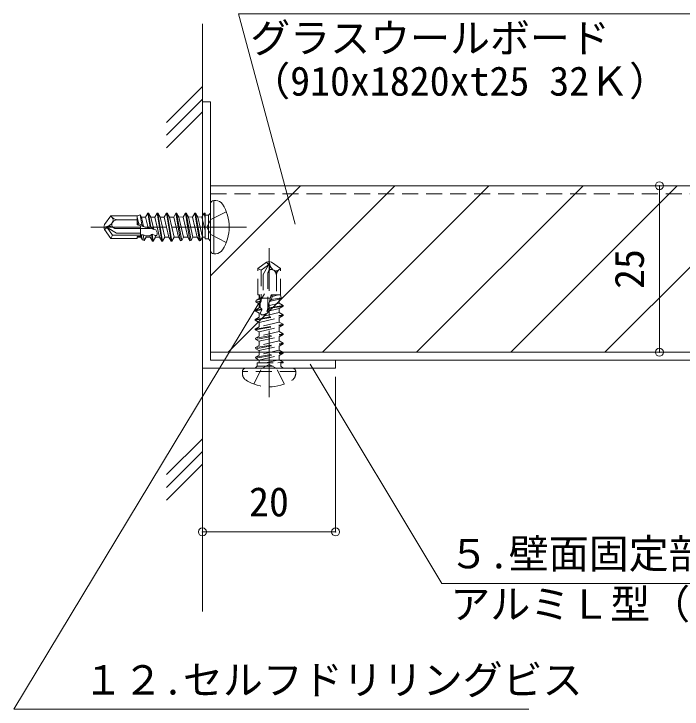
# Model space of a CAD drawing. Units: millimetres on the paper, enlarged 5 times, with parts at other scales. Extents: x -1379 to 1379, y -984 to 973.
# Drawn here: x 53.3 to 304.1, y -798.4 to -537.3 of the extents above; entities that cross this region are included whole.
import ezdxf
from ezdxf.enums import TextEntityAlignment as Align

# ---------------------------------------------------------------- set-up
doc = ezdxf.new("R2010")
doc.units = ezdxf.units.MM
doc.header["$LTSCALE"] = 5
doc.header["$PDMODE"] = 32
doc.header["$PDSIZE"] = 3
for name, pattern in [('CHAIN1', [8, 5, -1, 1, -1]), ('DASHED1', [1.8, 1.2, -0.6]), ('LONG_DASHED1', [7, 6, -1])]:
    doc.linetypes.add(name, pattern=pattern)
for name, color, linetype, lineweight in [('3-0_中心線', 3, 'Continuous', 18), ('3-1_中線', 7, 'Continuous', 18), ('3-2_太線１', 3, 'Continuous', 18), ('3-4_細線', 4, 'Continuous', 9), ('3-5_寸法', 4, 'Continuous', 9), ('3-6_文字', 3, 'Continuous', 18)]:
    doc.layers.add(name, color=color, linetype=linetype, lineweight=lineweight)
doc.styles.add('ＭＳ ゴシック', font='')
doc.styles.get('ＭＳ ゴシック').set_extended_font_data('MS Gothic')

msp = doc.modelspace()

# ---------------------------------------------------------------- linework, layer by layer
at = {"layer": '3-0_中心線', "color": 4, "linetype": 'CHAIN1', "lineweight": 9}
for p, q in [((140.601, -617.348), (82.35, -617.348)), ((149.061, -681.275), (149.061, -625.295))]:
    msp.add_line(p, q, dxfattribs=at)
at = {"layer": '3-0_中心線', "linetype": 'DASHED1'}
for p, q in [((148.159, -630.548), (144.811, -632.893)), ((148.84, -631.598), (146.061, -633.543)), ((146.811, -635.112), (148.84, -631.598)), ((149.061, -630.348), (148.159, -630.548)), ((148.159, -630.548), (148.84, -631.598)), ((148.84, -631.598), (149.061, -630.348)), ((149.306, -631.452), (149.061, -630.348)), ((144.811, -642.848), (144.811, -632.893)), ((146.061, -633.543), (144.811, -632.893)), ((146.061, -633.543), (146.061, -644.098)), ((148.935, -633.859), (148.561, -634.507)), ((150.829, -633.596), (150.659, -633.477)), ((152.69, -633.469), (153.311, -632.893)), ((153.311, -642.848), (153.311, -632.893)), ((146.811, -635.112), (146.811, -644.098)), ((148.561, -634.507), (148.561, -647.671)), ((151.811, -635.482), (151.811, -642.848)), ((144.068, -645.466), (144.254, -644.812)), ((144.254, -644.812), (145.311, -644.202)), ((144.254, -644.812), (146.106, -644.379)), ((144.811, -642.848), (145.52, -642.848)), ((145.311, -644.202), (145.311, -642.848)), ((145.591, -644.136), (145.311, -644.202)), ((145.52, -642.848), (145.591, -644.136)), ((149.525, -644.098), (145.589, -644.098)), ((146.106, -644.379), (145.591, -644.136)), ((146.106, -644.379), (146.148, -645.137)), ((149.862, -642.848), (147.978, -649.832)), ((149.209, -645.268), (152.811, -644.421)), ((149.209, -645.268), (149.924, -644.538)), ((151.071, -642.848), (149.78, -643.152)), ((150.227, -643.416), (149.78, -643.152)), ((149.862, -642.848), (153.311, -642.848)), ((150.227, -643.416), (149.924, -644.538)), ((149.924, -644.538), (153.624, -643.952)), ((150.227, -643.416), (152.655, -642.848)), ((153.624, -643.952), (152.811, -644.421)), ((152.811, -645.964), (152.811, -644.421)), ((153.624, -643.952), (153.311, -642.848)), ((144.068, -645.466), (146.148, -645.137)), ((144.068, -645.466), (145.311, -646.184)), ((145.311, -646.184), (145.7, -646.093)), ((145.311, -647.727), (145.311, -646.184)), ((145.7, -646.093), (146.148, -645.137)), ((145.7, -646.093), (145.784, -647.616)), ((152.811, -645.964), (148.765, -646.915)), ((149.061, -647.712), (148.765, -646.915)), ((148.997, -647.972), (154.311, -647.08)), ((154.311, -647.08), (152.811, -647.946)), ((154.311, -647.08), (154.311, -646.83)), ((143.811, -648.593), (145.311, -647.727)), ((143.811, -648.593), (146.315, -648.173)), ((143.811, -648.843), (146.329, -648.42)), ((143.811, -648.843), (143.811, -648.593)), ((143.811, -648.843), (145.311, -649.709)), ((145.784, -647.616), (145.311, -647.727)), ((152.811, -649.489), (145.311, -651.252)), ((145.311, -649.709), (145.892, -649.572)), ((145.311, -651.252), (145.311, -649.709)), ((146.315, -648.173), (145.784, -647.616)), ((145.892, -649.572), (146.329, -648.42)), ((145.892, -649.572), (145.926, -650.187)), ((146.315, -648.173), (146.329, -648.42)), ((148.194, -649.031), (152.811, -647.946)), ((148.194, -649.031), (148.997, -647.972)), ((149.068, -647.71), (148.997, -647.972)), ((152.811, -649.489), (152.811, -647.946)), ((143.811, -652.368), (154.311, -650.605)), ((143.811, -652.118), (145.311, -651.252)), ((143.811, -652.368), (143.811, -652.118)), ((143.811, -652.368), (145.311, -653.234)), ((145.311, -653.234), (152.811, -651.471)), ((154.311, -650.605), (152.811, -651.471)), ((152.811, -653.014), (152.811, -651.471)), ((154.311, -650.605), (154.311, -650.355)), ((143.811, -655.893), (154.311, -654.13)), ((143.811, -655.643), (145.311, -654.777)), ((152.811, -653.014), (145.311, -654.777)), ((145.311, -654.777), (145.311, -653.234)), ((145.311, -656.759), (152.811, -654.996)), ((154.311, -654.13), (152.811, -654.996)), ((152.811, -656.539), (152.811, -654.996)), ((154.311, -654.13), (154.311, -653.88)), ((143.811, -655.893), (143.811, -655.643)), ((143.811, -655.893), (145.311, -656.759)), ((144.039, -659.55), (154.311, -657.655)), ((152.811, -656.539), (145.311, -658.302)), ((145.311, -658.302), (145.311, -656.759)), ((154.311, -657.655), (152.811, -658.521)), ((154.311, -657.655), (154.311, -657.405)), ((143.933, -659.097), (145.311, -658.302)), ((144.039, -659.55), (143.933, -659.097)), ((144.039, -659.55), (145.196, -660.218)), ((145.196, -660.218), (152.811, -658.521)), ((152.811, -660.064), (145.311, -661.827)), ((145.311, -661.827), (145.311, -660.218)), ((143.933, -662.622), (145.311, -661.827)), ((144.039, -663.075), (143.933, -662.622)), ((144.039, -663.075), (154.311, -661.18)), ((144.039, -663.075), (145.196, -663.743)), ((145.196, -663.743), (152.811, -662.046)), ((154.311, -661.18), (152.811, -662.046)), ((154.311, -661.18), (154.311, -660.93)), ((143.933, -666.199), (145.311, -665.404)), ((144.039, -666.652), (154.311, -664.757)), ((145.196, -667.319), (152.811, -665.623)), ((152.811, -663.641), (145.311, -665.404)), ((145.311, -665.404), (145.311, -663.743)), ((154.311, -664.757), (152.811, -665.623)), ((154.311, -664.757), (154.311, -664.507)), ((144.039, -666.652), (143.933, -666.199)), ((144.039, -666.652), (145.196, -667.319)), ((144.635, -668.348), (144.604, -669.555)), ((144.635, -668.348), (154.197, -668.348)), ((145.311, -668.348), (145.311, -667.319)), ((152.811, -667.166), (147.781, -668.348)), ((152.372, -668.348), (154.311, -668.032)), ((154.311, -668.032), (152.811, -667.166)), ((153.486, -668.348), (153.518, -669.555)), ((153.953, -668.348), (154.311, -668.282)), ((154.311, -668.282), (154.197, -668.348)), ((154.311, -668.282), (154.311, -668.032)), ((157.811, -670.348), (140.311, -670.348)), ((143.311, -676.297), (146.198, -670.506)), ((143.811, -670.348), (144.604, -669.555)), ((144.604, -669.555), (153.518, -669.555)), ((149.061, -668.984), (146.198, -670.506)), ((149.061, -668.984), (151.923, -670.506)), ((154.811, -676.297), (151.923, -670.506)), ((154.311, -670.348), (153.518, -669.555)), ((159.061, -671.598), (139.061, -671.598)), ((139.061, -671.598), (139.061, -672.348)), ((159.061, -671.598), (159.061, -672.348))]:
    msp.add_line(p, q, dxfattribs=at)
for points in [[(153.311, -632.893), (149.963, -630.548), (149.061, -630.348)], [(149.061, -647.712), (154.311, -646.83), (152.811, -645.964)], [(143.811, -652.118), (154.311, -650.355), (152.811, -649.489)], [(143.811, -655.643), (154.311, -653.88), (152.811, -653.014)], [(143.933, -659.097), (154.311, -657.405), (152.811, -656.539)], [(143.933, -662.622), (154.311, -660.93), (152.811, -660.064)], [(152.92, -660.127), (152.811, -658.573), (152.811, -658.521)], [(152.92, -663.652), (152.811, -662.098), (152.811, -662.046)], [(143.933, -666.199), (154.311, -664.507), (152.811, -663.641)], [(152.92, -667.229), (152.811, -665.675), (152.811, -665.623)]]:
    msp.add_lwpolyline(points, dxfattribs=at)
for centre, radius, start, end in [((146.025, -632.179), 3.36, 329.99998, 12.5), ((152.586, -630.725), 3.36, 192.5, 235), ((149.972, -634.458), 1.197, 54.99998, 149.99998), ((151.68, -632.381), 1.484, 235, 312.84566), ((149.509, -635.482), 2.302, 0, 54.99998), ((154.557, -635.482), 2.746, 132.84566, 180), ((146.686, -648.473), 1.875, 246.07925, 313.5446), ((140.311, -671.598), 1.25, 90, 180), ((157.811, -671.598), 1.25, 0, 90), ((142.061, -672.348), 3, 180, 238.10921), ((156.061, -672.348), 3, 301.89078, 0), ((149.061, -661.098), 16.25, 238.10921, 301.89078)]:
    msp.add_arc(centre, radius, start, end, dxfattribs=at)
at = {"layer": '3-1_中線'}
for p, q in [((124.061, -761.725), (124.061, -541.032)), ((124.061, -564.566), (110.561, -578.066)), ((124.061, -569.339), (110.561, -582.839)), ((127.061, -570.348), (124.061, -570.348)), ((127.061, -667.348), (127.061, -570.348)), ((124.061, -574.112), (110.561, -587.612)), ((127.061, -601.848), (592.461, -601.848)), ((124.061, -604.848), (124.061, -607.848)), ((127.061, -664.348), (592.461, -664.348)), ((174.061, -667.348), (127.061, -667.348)), ((174.061, -667.348), (174.061, -670.348)), ((174.061, -670.348), (124.061, -670.348)), ((124.061, -696.832), (110.561, -710.332)), ((124.061, -701.605), (110.561, -715.105)), ((124.061, -706.378), (110.561, -719.878))]:
    msp.add_line(p, q, dxfattribs=at)
at = {"layer": '3-2_太線１', "linetype": 'DASHED1'}
msp.add_line((127.061, -604.848), (592.461, -604.848), dxfattribs=at)
at = {"layer": '3-2_太線１'}
for p, q in [((128.311, -607.348), (128.311, -627.348)), ((128.311, -607.348), (129.061, -607.348)), ((127.061, -608.598), (127.061, -626.098)), ((99.561, -613.098), (89.605, -613.098)), ((90.181, -613.72), (89.605, -613.098)), ((100.665, -612.785), (99.561, -613.098)), ((99.561, -616.547), (99.561, -613.098)), ((101.251, -616.485), (100.665, -612.785)), ((100.665, -612.785), (101.134, -613.598)), ((103.793, -612.098), (103.543, -612.098)), ((104.685, -617.412), (103.793, -612.098)), ((103.793, -612.098), (104.659, -613.598)), ((107.318, -612.098), (107.068, -612.098)), ((109.08, -622.598), (107.318, -612.098)), ((107.318, -612.098), (108.184, -613.598)), ((110.843, -612.098), (110.593, -612.098)), ((112.605, -622.598), (110.843, -612.098)), ((110.843, -612.098), (111.709, -613.598)), ((114.368, -612.098), (114.118, -612.098)), ((116.262, -622.37), (114.368, -612.098)), ((114.368, -612.098), (115.234, -613.598)), ((117.893, -612.098), (117.643, -612.098)), ((119.787, -622.37), (117.893, -612.098)), ((117.893, -612.098), (118.759, -613.598)), ((121.47, -612.098), (121.22, -612.098)), ((123.364, -622.37), (121.47, -612.098)), ((121.47, -612.098), (122.336, -613.598)), ((124.745, -612.098), (123.879, -613.598)), ((124.995, -612.098), (124.745, -612.098)), ((125.061, -614.037), (124.745, -612.098)), ((124.995, -612.098), (125.061, -612.213)), ((125.061, -612.456), (124.995, -612.098)), ((125.061, -621.774), (125.061, -612.213)), ((125.061, -612.923), (126.268, -612.891)), ((127.061, -612.098), (126.268, -612.891)), ((126.268, -621.805), (126.268, -612.891)), ((90.309, -615.58), (90.19, -615.751)), ((92.195, -614.598), (99.561, -614.598)), ((100.128, -616.182), (99.561, -613.755)), ((99.561, -615.339), (99.864, -616.629)), ((102.677, -613.598), (101.134, -613.598)), ((101.98, -617.2), (101.134, -613.598)), ((102.677, -613.598), (103.628, -617.644)), ((106.202, -613.598), (104.659, -613.598)), ((105.744, -618.216), (104.659, -613.598)), ((106.202, -613.598), (107.964, -621.098)), ((109.727, -613.598), (108.184, -613.598)), ((109.946, -621.098), (108.184, -613.598)), ((109.727, -613.598), (111.489, -621.098)), ((113.471, -621.098), (111.709, -613.598)), ((113.252, -613.598), (111.709, -613.598)), ((113.252, -613.598), (115.014, -621.098)), ((116.93, -621.213), (115.234, -613.598)), ((116.777, -613.598), (118.539, -621.098)), ((120.455, -621.213), (118.759, -613.598)), ((120.354, -613.598), (122.116, -621.098)), ((124.032, -621.213), (122.336, -613.598)), ((123.879, -613.598), (125.061, -618.628)), ((88.164, -617.104), (87.061, -617.348)), ((88.31, -617.57), (87.061, -617.348)), ((87.061, -617.348), (87.261, -618.251)), ((87.261, -618.251), (88.31, -617.57)), ((87.261, -618.251), (89.605, -621.598)), ((91.824, -619.598), (88.31, -617.57)), ((88.31, -617.57), (90.256, -620.348)), ((90.572, -617.474), (91.22, -617.848)), ((91.22, -617.848), (104.383, -617.848)), ((99.561, -616.547), (106.545, -618.432)), ((100.128, -616.182), (99.864, -616.629)), ((100.128, -616.182), (101.251, -616.485)), ((100.811, -616.884), (100.811, -620.82)), ((101.98, -617.2), (101.251, -616.485)), ((104.424, -617.348), (103.628, -617.644)), ((104.423, -617.341), (104.685, -617.412)), ((105.744, -618.216), (104.685, -617.412)), ((90.256, -620.348), (89.605, -621.598)), ((90.256, -620.348), (100.811, -620.348)), ((91.824, -619.598), (100.811, -619.598)), ((99.561, -620.889), (100.848, -620.818)), ((99.561, -621.598), (99.561, -620.889)), ((100.914, -621.098), (99.561, -621.098)), ((101.092, -620.304), (100.848, -620.818)), ((100.848, -620.818), (100.914, -621.098)), ((101.525, -622.155), (100.914, -621.098)), ((101.092, -620.304), (101.849, -620.262)), ((101.525, -622.155), (101.092, -620.304)), ((102.179, -622.341), (101.849, -620.262)), ((102.805, -620.71), (101.849, -620.262)), ((102.179, -622.341), (102.896, -621.098)), ((102.805, -620.71), (104.328, -620.626)), ((102.896, -621.098), (102.805, -620.71)), ((104.439, -621.098), (102.896, -621.098)), ((104.885, -620.094), (104.328, -620.626)), ((104.328, -620.626), (104.439, -621.098)), ((105.305, -622.598), (104.439, -621.098)), ((104.885, -620.094), (105.133, -620.08)), ((105.305, -622.598), (104.885, -620.094)), ((105.555, -622.598), (105.133, -620.08)), ((106.285, -620.518), (105.133, -620.08)), ((105.555, -622.598), (106.421, -621.098)), ((106.285, -620.518), (106.9, -620.484)), ((106.421, -621.098), (106.285, -620.518)), ((107.964, -621.098), (106.421, -621.098)), ((108.83, -622.598), (107.964, -621.098)), ((109.08, -622.598), (109.946, -621.098)), ((111.489, -621.098), (109.946, -621.098)), ((112.355, -622.598), (111.489, -621.098)), ((112.605, -622.598), (113.471, -621.098)), ((115.014, -621.098), (113.471, -621.098)), ((115.81, -622.476), (115.014, -621.098)), ((116.262, -622.37), (116.93, -621.213)), ((118.539, -621.098), (116.93, -621.098)), ((119.335, -622.476), (118.539, -621.098)), ((119.787, -622.37), (120.455, -621.213)), ((122.116, -621.098), (120.455, -621.098)), ((122.912, -622.476), (122.116, -621.098)), ((123.364, -622.37), (124.032, -621.213)), ((125.061, -621.098), (124.032, -621.098)), ((99.561, -621.598), (89.605, -621.598)), ((102.179, -622.341), (101.525, -622.155)), ((105.555, -622.598), (105.305, -622.598)), ((109.08, -622.598), (108.83, -622.598)), ((112.605, -622.598), (112.355, -622.598)), ((116.262, -622.37), (115.81, -622.476)), ((119.787, -622.37), (119.335, -622.476)), ((123.364, -622.37), (122.912, -622.476)), ((125.061, -621.774), (126.268, -621.805)), ((127.061, -622.598), (126.268, -621.805)), ((128.311, -627.348), (129.061, -627.348)), ((127.061, -667.348), (592.461, -667.348))]:
    msp.add_line(p, q, dxfattribs=at)
at = {"layer": '3-2_太線１', "linetype": 'LONG_DASHED1'}
for p, q in [((133.01, -611.598), (127.218, -614.486)), ((125.696, -617.348), (127.218, -614.486)), ((125.696, -617.348), (127.218, -620.211)), ((133.01, -623.098), (127.218, -620.211))]:
    msp.add_line(p, q, dxfattribs=at)
at = {"layer": '3-2_太線１', "color": 4, "linetype": 'CHAIN1', "lineweight": 9}
msp.add_line((137.439, -617.348), (82.111, -617.348), dxfattribs=at)
at = {"layer": '3-2_太線１'}
for points in [[(89.605, -613.098), (87.261, -616.446), (87.061, -617.348)], [(104.424, -617.348), (103.543, -612.098), (102.677, -613.598)], [(108.83, -622.598), (107.068, -612.098), (106.202, -613.598)], [(112.355, -622.598), (110.593, -612.098), (109.727, -613.598)], [(115.81, -622.476), (114.118, -612.098), (113.252, -613.598)], [(116.84, -613.49), (115.286, -613.598), (115.234, -613.598)], [(119.335, -622.476), (117.643, -612.098), (116.777, -613.598)], [(120.365, -613.49), (118.811, -613.598), (118.759, -613.598)], [(122.912, -622.476), (121.22, -612.098), (120.354, -613.598)], [(123.942, -613.49), (122.388, -613.598), (122.336, -613.598)]]:
    msp.add_lwpolyline(points, dxfattribs=at)
for centre, radius, start, end in [((128.311, -608.598), 1.25, 90, 180), ((129.061, -610.348), 3, 31.89078, 90), ((117.811, -617.348), 16.25, 328.10921, 31.89078), ((87.437, -613.823), 3.36, 282.5, 325), ((91.17, -616.437), 1.197, 144.99998, 239.99998), ((89.093, -614.729), 1.484, 325, 42.84566), ((92.195, -611.852), 2.746, 222.84566, 270), ((92.195, -616.901), 2.302, 90, 144.99998), ((88.892, -620.384), 3.36, 59.99998, 102.5), ((105.186, -619.723), 1.875, 336.07925, 43.5446), ((128.311, -626.098), 1.25, 180, 270), ((129.061, -624.348), 3, 270, 328.10921)]:
    msp.add_arc(centre, radius, start, end, dxfattribs=at)
at = {"layer": '3-4_細線'}
for q in [(309.447, -537.305), (158.804, -616.3)]:
    msp.add_line((137.638, -537.305), q, dxfattribs=at)
at = {"layer": '3-5_寸法'}
for p, q in [((127.061, -635.666), (160.879, -601.848)), ((133.734, -664.348), (196.234, -601.848)), ((169.09, -664.348), (231.59, -601.848)), ((204.445, -664.348), (266.945, -601.848)), ((239.8, -664.348), (302.3, -601.848)), ((275.156, -664.348), (337.656, -601.848)), ((295.606, -601.848), (285.259, -601.848)), ((295.606, -664.348), (295.606, -601.848)), ((53.264, -798.383), (147.369, -642.402)), ((295.606, -664.348), (285.259, -664.348)), ((295.606, -667.348), (285.259, -667.348)), ((164.524, -668.907), (213.943, -751.229)), ((174.061, -731.817), (174.061, -673.631)), ((124.061, -731.817), (124.061, -712.935)), ((124.061, -731.817), (174.061, -731.817)), ((213.943, -751.229), (522.988, -751.229)), ((53.264, -798.383), (246.571, -798.383))]:
    msp.add_line(p, q, dxfattribs=at)
at = {"layer": '3-5_寸法', "color": 3}
for p in [(295.606, -601.848), (295.606, -664.348), (124.061, -731.817), (174.061, -731.817)]:
    msp.add_point(p, dxfattribs=at)

# ---------------------------------------------------------------- texts
at = {"layer": '3-5_寸法', "color": 7, "style": 'ＭＳ ゴシック'}
msp.add_text('25', height=11, rotation=90, dxfattribs=at).set_placement((293.106, -640.598), align=Align.BOTTOM_LEFT)
msp.add_text('20', height=11, dxfattribs=at).set_placement((141.561, -729.317), align=Align.BOTTOM_LEFT)
at = {"layer": '3-6_文字', "color": 7, "style": 'ＭＳ ゴシック'}
for s, p in [('グラスウールボード', (141.99, -555.172)), ('（910x1820xt25 32Ｋ）', (141.99, -571.317)), ('５.壁面固定部材（アルミハット型バー固定用）', (216.595, -748.828)), ('アルミＬ型（1.2x20x40 L=3000mm）', (217.12, -767.751)), ('１２.セルフドリリングビス', (79.229, -796.206))]:
    msp.add_text(s, height=11, dxfattribs=at).set_placement(p, align=Align.BOTTOM_LEFT)

doc.saveas('drawing.dxf')
